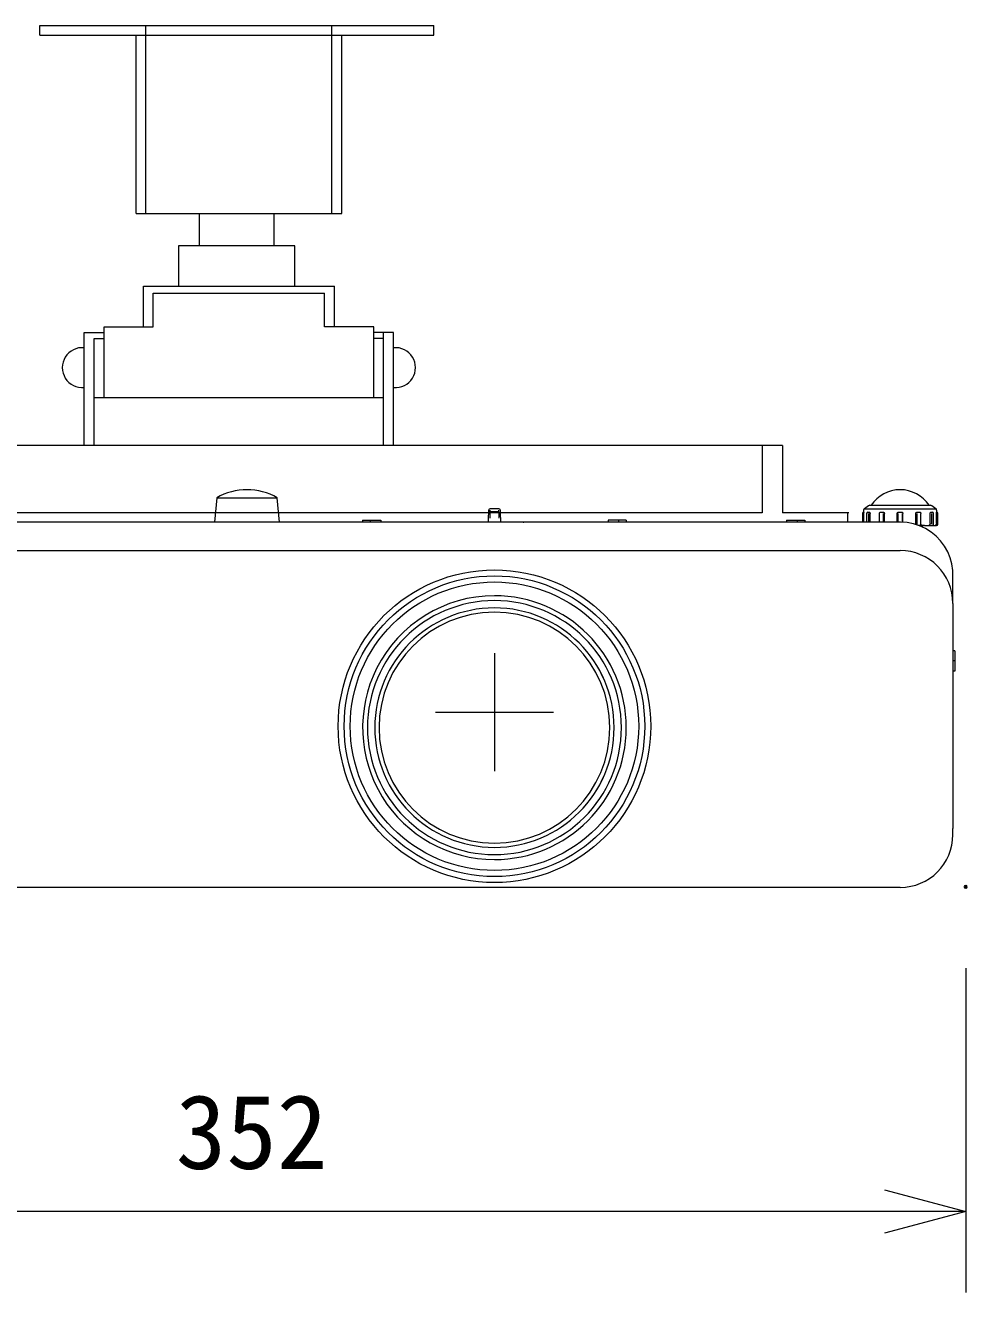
# Model space of a CAD drawing. Units: millimetres, scale not verified. Extents: x -63 to 62, y -56 to 56.
# Drawn here: x -34.05 to -11.02, y 7.21 to 38.44 of the extents above; entities that cross this region are included whole.
import ezdxf
from ezdxf.enums import TextEntityAlignment as Align

# ---------------------------------------------------------------- set-up
doc = ezdxf.new("R2010")
doc.units = ezdxf.units.MM
doc.header["$LTSCALE"] = 0.125
doc.header["$PDMODE"] = 32
doc.header["$PDSIZE"] = 0.0625
for name, color, linetype, lineweight in [('0-0_0', 7, 'Continuous', 9), ('0-4_GAIKEI', 1, 'Continuous', 18), ('0-5_SUNPO', 7, 'Continuous', 9), ('0-7_S1', 1, 'Continuous', 18)]:
    doc.layers.add(name, color=color, linetype=linetype, lineweight=lineweight)
doc.layers.add('0-1_DEFPOINTS', color=7, linetype='Continuous')
doc.styles.add('ＭＳ ゴシック', font='')
doc.styles.get('ＭＳ ゴシック').set_extended_font_data('MS Gothic')

# ---------------------------------------------------------------- blocks, each defined once
blk = doc.blocks.new('_OPEN30')
at = {"layer": '0-0_0'}
blk.add_line((0, 0), (-1, 0), dxfattribs=at)
blk.add_lwpolyline([(-1, 0.26795), (0, 0), (-1, -0.26795)], dxfattribs=at)
blk = doc.blocks.new('D6')
at = {"layer": '0-1_DEFPOINTS'}
for p in [(-47.2116, 12.4343), (-12.0116, 12.4343), (-47.2116, 4.4343)]:
    blk.add_point(p, dxfattribs=at)
at = {"layer": '0-5_SUNPO'}
for p, q in [((-47.2116, 10.4343), (-47.2116, 2.4343)), ((-12.0116, 10.4343), (-12.0116, 2.4343)), ((-14.0116, 4.4343), (-45.2116, 4.4343))]:
    blk.add_line(p, q, dxfattribs=at)
at = {"layer": '0-5_SUNPO', "xscale": 2, "yscale": 2, "rotation": 180}
blk.add_blockref('_OPEN30', (-47.2116, 4.4343), dxfattribs=at)
at = {"layer": '0-5_SUNPO', "xscale": 2, "yscale": 2}
blk.add_blockref('_OPEN30', (-12.0116, 4.4343), dxfattribs=at)
at = {"layer": '0-5_SUNPO', "style": 'ＭＳ ゴシック'}
blk.add_text('352', height=1.833, dxfattribs=at).set_placement((-31.4866, 4.9343), align=Align.BOTTOM_LEFT)

msp = doc.modelspace()

# ---------------------------------------------------------------- linework, layer by layer
at = {"layer": '0-4_GAIKEI'}
for p, q in [((-25.2168, 29.2545), (-32.3532, 29.2545)), ((-29.3325, 26.7931), (-29.385, 26.1926)), ((-27.785, 26.1926), (-27.8375, 26.7931)), ((-25.735, 26.2426), (-25.735, 26.1926)), ((-25.545, 26.2426), (-25.545, 26.1926)), ((-25.285, 26.2426), (-25.285, 26.1926)), ((-22.3729, 26.4444), (-22.5971, 26.4444)), ((-22.3756, 26.5249), (-22.5944, 26.5249)), ((-19.235, 26.2426), (-19.235, 26.1926)), ((-15.285, 26.2426), (-15.285, 26.1926)), ((-15.025, 26.2426), (-14.835, 26.2426)), ((-14.835, 26.2426), (-14.835, 26.1926)), ((-11.5919, 26.5126), (-13.3782, 26.5126)), ((-13.3104, 26.4106), (-13.3104, 26.1926)), ((-13.2642, 26.4106), (-13.2642, 26.1926)), ((-13.2271, 26.1926), (-13.2271, 26.4106)), ((-12.906, 26.4106), (-12.906, 26.1926)), ((-12.873, 26.1926), (-12.873, 26.4106)), ((-12.535, 26.1926), (-12.535, 26.4106)), ((-12.435, 26.4106), (-12.435, 26.1918)), ((-12.415, 26.1887), (-12.415, 26.4106)), ((-12.064, 26.1218), (-12.064, 26.4106)), ((-11.9815, 26.427), (-11.9815, 26.428)), ((-11.9757, 26.1626), (-11.9757, 26.4106)), ((-11.7058, 26.1426), (-11.7058, 26.4106)), ((-11.6596, 26.1426), (-11.6596, 26.4106)), ((-19.1214, 26.1926), (-19.1214, 26.1926)), ((-12.1031, 26.1396), (-12.1016, 26.1426)), ((-11.135, 23.0226), (-11.185, 23.0226)), ((-11.135, 23.0226), (-11.135, 22.7726)), ((-11.135, 22.7726), (-11.185, 22.7726)), ((-11.135, 22.5226), (-11.185, 22.5226)), ((-11.135, 22.7726), (-11.135, 22.5226))]:
    msp.add_line(p, q, dxfattribs=at)
at = {"layer": '0-4_GAIKEI', "color": 7}
for p, q in [((-13.415, 26.4106), (-13.415, 26.1926)), ((-13.385, 26.4874), (-13.385, 26.4406)), ((-13.3823, 26.4106), (-13.3823, 26.428)), ((-13.3823, 26.1926), (-13.3823, 26.4106)), ((-11.5872, 26.428), (-11.5872, 26.4106)), ((-11.585, 26.4874), (-11.585, 26.4406)), ((-11.555, 26.1426), (-11.555, 26.4106)), ((-18.8736, 26.1926), (-18.8737, 26.1926)), ((-18.6816, 26.1926), (-18.714, 26.1926)), ((-17.584, 26.1926), (-17.584, 26.1926)), ((-12.4728, 26.1926), (-12.4801, 26.1926)), ((-11.884, 26.1126), (-12.0358, 26.1126)), ((-11.935, 26.1126), (-11.935, 26.0701)), ((-11.884, 26.1126), (-11.6376, 26.1126)), ((-11.6376, 26.1126), (-11.5856, 26.1126)), ((-45.085, 25.4926), (-12.485, 25.4926)), ((-11.185, 24.1949), (-11.185, 25.0059)), ((-11.185, 24.1926), (-11.185, 24.1949)), ((-11.185, 24.1926), (-11.185, 18.6426)), ((-11.185, 18.4926), (-11.185, 18.6426)), ((-12.485, 17.1926), (-45.085, 17.1926))]:
    msp.add_line(p, q, dxfattribs=at)
at = {"layer": '0-4_GAIKEI', "color": 7, "lineweight": 9}
for p, q in [((-22.485, 22.9664), (-22.485, 20.0589)), ((-23.9387, 21.5126), (-21.0313, 21.5126))]:
    msp.add_line(p, q, dxfattribs=at)
at = {"layer": '0-4_GAIKEI'}
for points in [[(-29.3325, 26.7931), (-29.3211, 26.7931), (-29.2874, 26.7931), (-29.2323, 26.7931), (-29.1576, 26.7931), (-29.0655, 26.7931), (-28.9587, 26.7931), (-28.8406, 26.7931), (-28.7148, 26.7931), (-28.585, 26.7931)], [(-28.585, 26.7931), (-28.4552, 26.7931), (-28.3294, 26.7931), (-28.2113, 26.7931), (-28.1045, 26.7931), (-28.0124, 26.7931), (-27.9377, 26.7931), (-27.8826, 26.7931), (-27.8489, 26.7931), (-27.8375, 26.7931)], [(-25.735, 26.2426), (-25.545, 26.2426), (-25.285, 26.2426)], [(-22.635, 26.1926), (-22.6336, 26.2324), (-22.6318, 26.2841), (-22.6296, 26.3484), (-22.6277, 26.4018), (-22.6263, 26.4408), (-22.6256, 26.4626), (-22.6245, 26.4946)], [(-22.5956, 26.4911), (-22.5963, 26.467), (-22.5977, 26.4237), (-22.5996, 26.3643), (-22.6018, 26.293)], [(-22.3682, 26.293), (-22.3704, 26.3643), (-22.3723, 26.4237), (-22.3736, 26.467), (-22.3744, 26.4911)], [(-22.3455, 26.4946), (-22.3444, 26.4626), (-22.3437, 26.4408), (-22.3423, 26.4018), (-22.3404, 26.3484), (-22.3382, 26.2841), (-22.3364, 26.2324), (-22.335, 26.1926)], [(-19.425, 26.2426), (-19.685, 26.2426), (-19.685, 26.1926)], [(-19.235, 26.2426), (-19.425, 26.2426), (-19.425, 26.1926)], [(-15.285, 26.2426), (-15.025, 26.2426), (-15.025, 26.1926)], [(-13.2804, 26.4406), (-13.2644, 26.4406), (-13.2474, 26.4406), (-13.2393, 26.438), (-13.2323, 26.4305), (-13.2289, 26.4227), (-13.2271, 26.4133), (-13.2271, 26.4106)], [(-12.9943, 26.1926), (-12.9943, 26.4106), (-12.993, 26.4191), (-12.9895, 26.4266), (-12.9839, 26.433), (-12.9757, 26.4381), (-12.9648, 26.4406), (-12.9633, 26.4406), (-12.935, 26.4406), (-12.9061, 26.4406), (-12.8927, 26.438), (-12.8814, 26.4305), (-12.8759, 26.4227), (-12.8731, 26.4133), (-12.873, 26.4106)], [(-12.555, 26.1926), (-12.555, 26.4106), (-12.5546, 26.4149), (-12.5541, 26.417), (-12.5535, 26.4191), (-12.5517, 26.423), (-12.5492, 26.4266), (-12.5462, 26.43), (-12.5426, 26.433), (-12.5403, 26.4345), (-12.5379, 26.4359), (-12.5328, 26.4381), (-12.5297, 26.4391), (-12.5265, 26.4398), (-12.5232, 26.4403), (-12.5199, 26.4406), (-12.5181, 26.4406), (-12.485, 26.4406), (-12.4519, 26.4406), (-12.4482, 26.4405), (-12.4444, 26.44), (-12.4407, 26.4392), (-12.4369, 26.438), (-12.4336, 26.4366), (-12.4304, 26.4349), (-12.4272, 26.4329), (-12.4243, 26.4305), (-12.421, 26.4269), (-12.4195, 26.4249), (-12.4182, 26.4227), (-12.4171, 26.4205), (-12.4162, 26.4182), (-12.4156, 26.4158), (-12.4151, 26.4133), (-12.415, 26.4106)], [(-12.097, 26.1626), (-12.097, 26.4106), (-12.0956, 26.4191), (-12.0918, 26.4266), (-12.0858, 26.433), (-12.077, 26.4381), (-12.0655, 26.4406), (-12.064, 26.4406), (-12.035, 26.4406), (-12.0067, 26.4406), (-11.994, 26.438), (-11.9835, 26.4305), (-11.9784, 26.4227), (-11.9759, 26.4133), (-11.9757, 26.4106)], [(-11.7429, 26.1626), (-11.7429, 26.4106), (-11.7421, 26.4191), (-11.7397, 26.4266), (-11.7359, 26.433), (-11.7305, 26.4381), (-11.7236, 26.4406), (-11.7226, 26.4406), (-11.7056, 26.4406), (-11.6896, 26.4406)], [(-19.9452, 26.1926), (-19.9452, 26.1926), (-19.951, 26.1926), (-19.9653, 26.1926), (-19.9864, 26.1926), (-19.9883, 26.1926), (-19.9884, 26.1926)], [(-19.869, 26.1926), (-19.8691, 26.1926), (-19.8692, 26.1926), (-19.8694, 26.1926), (-19.8701, 26.1926), (-19.8722, 26.1926), (-19.8782, 26.1926), (-19.9138, 26.1926)], [(-12.097, 26.1626), (-12.0984, 26.1513), (-12.1045, 26.1349)], [(-11.9755, 26.1426), (-11.9756, 26.1394), (-11.9761, 26.1361), (-11.9769, 26.1329), (-11.978, 26.1299), (-11.9792, 26.1274), (-11.9822, 26.123), (-11.984, 26.121), (-11.9861, 26.1191), (-11.9883, 26.1174), (-11.9963, 26.1126)], [(-11.9755, 26.1426), (-11.9757, 26.1537), (-11.9757, 26.1626)], [(-11.7842, 26.1126), (-11.7839, 26.1126), (-11.7789, 26.1132), (-11.7765, 26.1139), (-11.774, 26.1148), (-11.7716, 26.1159), (-11.7691, 26.1174), (-11.7667, 26.1191), (-11.7643, 26.121), (-11.7622, 26.123), (-11.7582, 26.1274), (-11.7562, 26.1299), (-11.7541, 26.1328), (-11.7521, 26.1359), (-11.7501, 26.1392), (-11.7482, 26.1426)], [(-11.7429, 26.1626), (-11.7446, 26.1513), (-11.7482, 26.1426)]]:
    msp.add_lwpolyline(points, dxfattribs=at)
at = {"layer": '0-4_GAIKEI', "color": 7}
for points in [[(-13.235, 26.6117), (-13.2248, 26.6117), (-13.1944, 26.6117), (-13.1446, 26.6117), (-13.0769, 26.6117), (-12.993, 26.6117), (-12.8952, 26.6117), (-12.7863, 26.6117), (-12.6691, 26.6117), (-12.5469, 26.6117), (-12.4231, 26.6117), (-12.3009, 26.6117), (-12.1837, 26.6117), (-12.0748, 26.6117), (-11.977, 26.6117), (-11.8931, 26.6117), (-11.8254, 26.6117), (-11.7756, 26.6117), (-11.7452, 26.6117), (-11.735, 26.6117)], [(-13.385, 26.4406), (-13.3848, 26.4406), (-13.3844, 26.4406), (-13.3837, 26.438), (-13.3823, 26.428)], [(-11.5877, 26.1626), (-11.5877, 26.4106), (-11.5877, 26.4149), (-11.5877, 26.417), (-11.5876, 26.4191), (-11.5875, 26.423), (-11.5873, 26.4266), (-11.5871, 26.43), (-11.5868, 26.433), (-11.5867, 26.4345), (-11.5866, 26.4359), (-11.5863, 26.4381), (-11.5861, 26.4391), (-11.586, 26.4398), (-11.5858, 26.4403), (-11.5857, 26.4406), (-11.5856, 26.4406), (-11.5851, 26.4406), (-11.585, 26.4406)], [(-12.4801, 26.1926), (-13.095, 26.1926), (-13.71, 26.1926), (-14.94, 26.1926), (-24.7798, 26.1926), (-34.9349, 26.1926), (-38.3199, 26.1926), (-40.0124, 26.1926), (-41.7049, 26.1926), (-43.3974, 26.1926), (-44.2437, 26.1926), (-45.0899, 26.1926)], [(-21.7768, 26.1926), (-21.7678, 26.1926), (-21.7641, 26.1926)], [(-20.8376, 26.1926), (-20.8376, 26.1926), (-20.8378, 26.1926), (-20.8383, 26.1926), (-20.8398, 26.1926), (-20.8439, 26.1926), (-20.854, 26.1926), (-20.869, 26.1926), (-20.8703, 26.1926), (-20.8704, 26.1926)], [(-20.8583, 26.1926), (-20.8663, 26.1926), (-20.8678, 26.1926), (-20.8681, 26.1926), (-20.8682, 26.1926)], [(-20.6146, 26.1926), (-20.6146, 26.1926), (-20.6149, 26.1926), (-20.6156, 26.1926), (-20.6165, 26.1926), (-20.6165, 26.1926)], [(-20.5806, 26.1926), (-20.5807, 26.1926), (-20.5807, 26.1926), (-20.5809, 26.1926), (-20.5814, 26.1926), (-20.5829, 26.1926), (-20.5871, 26.1926), (-20.5976, 26.1926), (-20.6132, 26.1926), (-20.6145, 26.1926), (-20.6146, 26.1926)], [(-20.5174, 26.1926), (-20.5254, 26.1926), (-20.5269, 26.1926), (-20.5272, 26.1926), (-20.5273, 26.1926)], [(-18.8841, 26.1926), (-18.8886, 26.1926), (-18.9022, 26.1926), (-18.9034, 26.1926), (-18.9035, 26.1926)], [(-18.8199, 26.1926), (-18.8249, 26.1926), (-18.8475, 26.1926), (-18.8671, 26.1926), (-18.8809, 26.1926), (-18.8839, 26.1926), (-18.8841, 26.1926)], [(-18.2424, 26.1926), (-18.2594, 26.1926), (-18.263, 26.1926), (-18.2632, 26.1926)], [(-11.185, 25.0059), (-11.2087, 25.1642), (-11.2517, 25.3183), (-11.3133, 25.466), (-11.3926, 25.605), (-11.4884, 25.7332), (-11.5991, 25.8487), (-11.7233, 25.9496), (-11.8588, 26.0346), (-12.0038, 26.1023), (-12.1561, 26.1516), (-12.3132, 26.1819), (-12.4728, 26.1926)], [(-11.6376, 26.1126), (-11.6371, 26.1126), (-11.6302, 26.1132), (-11.6268, 26.1139), (-11.6234, 26.1148), (-11.6201, 26.1159), (-11.6168, 26.1174), (-11.6135, 26.1191), (-11.6104, 26.121), (-11.6077, 26.123), (-11.6027, 26.1274), (-11.6004, 26.1299), (-11.598, 26.1328), (-11.5958, 26.1359), (-11.5939, 26.1392), (-11.5921, 26.1426)], [(-11.5877, 26.1626), (-11.5891, 26.1513), (-11.5921, 26.1426)]]:
    msp.add_lwpolyline(points, dxfattribs=at)
msp.add_circle((-22.485, 21.1646), 3.8529, dxfattribs=at)
at = {"layer": '0-4_GAIKEI'}
for radius in [3.705, 3.555]:
    msp.add_circle((-22.485, 21.1646), radius, dxfattribs=at)
for centre, radius, start, end in [((-28.585, 25.4926), 1.5, 60.11183, 119.88817), ((-22.5944, 26.4949), 0.03, 90.77788, 178), ((-22.3756, 26.4949), 0.03, 2, 85.76865), ((-13.2804, 26.4106), 0.03, 90, 180), ((-11.6896, 26.4106), 0.03, 0, 90), ((-11.6896, 26.1426), 0.03, 270, 0), ((-22.485, 21.1296), 3.25, 90, 153.35151), ((-22.485, 21.1296), 3.25, 270, 90), ((-22.485, 21.1296), 3.13, 90, 270), ((-22.485, 21.1296), 2.95, 90, 270), ((-22.485, 21.1296), 2.9499, 90, 270), ((-22.485, 21.1296), 3.13, 270, 90), ((-22.485, 21.1296), 2.95, 270, 90), ((-22.485, 21.1296), 2.9499, 270, 90), ((-22.485, 21.1296), 2.845, 90, 270), ((-22.485, 21.1296), 2.845, 270, 90), ((-22.485, 21.1296), 3.25, 153.35151, 270)]:
    msp.add_arc(centre, radius, start, end, dxfattribs=at)
at = {"layer": '0-4_GAIKEI', "color": 7}
for centre, radius, start, end in [((-12.485, 26.1368), 0.8558, 90, 146.24599), ((-12.485, 26.1368), 0.8558, 33.75402, 90), ((-12.485, 25.3126), 1.5, 120, 125.8883), ((-12.485, 25.3126), 1.5, 54.1117, 60), ((-13.385, 26.4106), 0.03, 90, 180), ((-13.335, 26.4874), 0.05, 125.8883, 180), ((-11.635, 26.4874), 0.05, 0, 54.1117), ((-11.585, 26.4106), 0.03, 0, 90), ((-11.585, 26.1426), 0.03, 270, 0), ((-12.485, 24.1926), 1.3, 0, 90), ((-12.485, 18.4926), 1.3, 270, 0)]:
    msp.add_arc(centre, radius, start, end, dxfattribs=at)
at = {"layer": '0-7_S1'}
for p, q in [((-33.6948, 38.1948), (-33.6948, 38.4368)), ((-33.6948, 38.4368), (-23.9776, 38.4368)), ((-31.0781, 33.7966), (-31.0781, 38.4368)), ((-26.4919, 33.7966), (-26.4919, 38.4368)), ((-23.9776, 38.1948), (-23.9776, 38.4368)), ((-33.6948, 38.1948), (-23.9776, 38.1948)), ((-31.3201, 33.7966), (-31.3201, 38.1948)), ((-26.2499, 33.7966), (-26.2499, 38.1948)), ((-31.3201, 33.7966), (-26.2499, 33.7966)), ((-29.7576, 33.0037), (-29.7576, 33.7966)), ((-27.9148, 33.0037), (-27.9148, 33.7966)), ((-30.2695, 33.0037), (-30.2695, 32.0061)), ((-27.4029, 33.0037), (-30.2695, 33.0037)), ((-27.4029, 32.0061), (-27.4029, 33.0037)), ((-31.1403, 31.0086), (-31.1403, 32.0061)), ((-31.1403, 32.0061), (-26.4297, 32.0061)), ((-26.4297, 31.0086), (-26.4297, 32.0061)), ((-30.8951, 31.8329), (-26.6749, 31.8329)), ((-30.8951, 31.0086), (-30.8951, 31.8329)), ((-26.6749, 31.0086), (-26.6749, 31.8329)), ((-32.108, 29.2545), (-32.108, 31.0086)), ((-32.108, 31.0086), (-30.8951, 31.0086)), ((-25.462, 31.0086), (-26.6749, 31.0086)), ((-25.462, 29.2545), (-25.462, 31.0086)), ((-32.3532, 30.7233), (-32.108, 30.7233)), ((-32.3532, 28.0858), (-32.3532, 30.7233)), ((-24.9717, 30.866), (-25.462, 30.866)), ((-25.2168, 30.7233), (-25.462, 30.7233)), ((-25.2168, 28.0858), (-25.2168, 30.866)), ((-24.9717, 28.0858), (-24.9717, 30.866)), ((-15.3885, 28.0858), (-42.1815, 28.0858)), ((-15.3885, 28.0858), (-15.3885, 26.4198)), ((-13.751, 26.4198), (-15.3885, 26.4198))]:
    msp.add_line(p, q, dxfattribs=at)
for points in [[(-32.5983, 28.0858), (-32.5983, 30.866), (-32.108, 30.866)], [(-15.883, 28.0858), (-15.883, 26.4198), (-43.1509, 26.4198)], [(-13.7813, 26.4198), (-13.7813, 26.1926), (-43.1509, 26.1926)]]:
    msp.add_lwpolyline(points, dxfattribs=at)
for centre, start, end in [((-32.6451, 30.0016), 84.54252, 275.45748), ((-24.9249, 30.0016), 264.54252, 95.45748)]:
    msp.add_arc(centre, 0.4922, start, end, dxfattribs=at)

# ---------------------------------------------------------------- block references
at = {"layer": '0-5_SUNPO'}
msp.add_blockref('D6', (1.1432, 4.771), dxfattribs=at)

doc.saveas('drawing.dxf')
